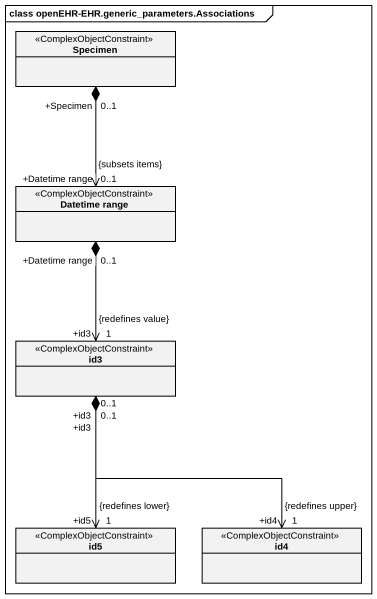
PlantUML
@startuml
mainframe class openEHR-EHR.generic_parameters.Associations
hide circle
hide empty members
class Specimen <<ComplexObjectConstraint>>
class "Datetime range" as Datetime_range <<ComplexObjectConstraint>>
class id3 <<ComplexObjectConstraint>>
class id5 <<ComplexObjectConstraint>>
class id4 <<ComplexObjectConstraint>>
Specimen "+Specimen\n0..1" *--> "+Datetime range\n0..1\n{subsets items}" Datetime_range
Datetime_range "+Datetime range\n0..1" *--> "+id3\n1\n{redefines value}" id3
id3 "+id3\n0..1" *--> "+id5\n1\n{redefines lower}" id5
id3 "+id3\n0..1" *--> "+id4\n1\n{redefines upper}" id4
@enduml
